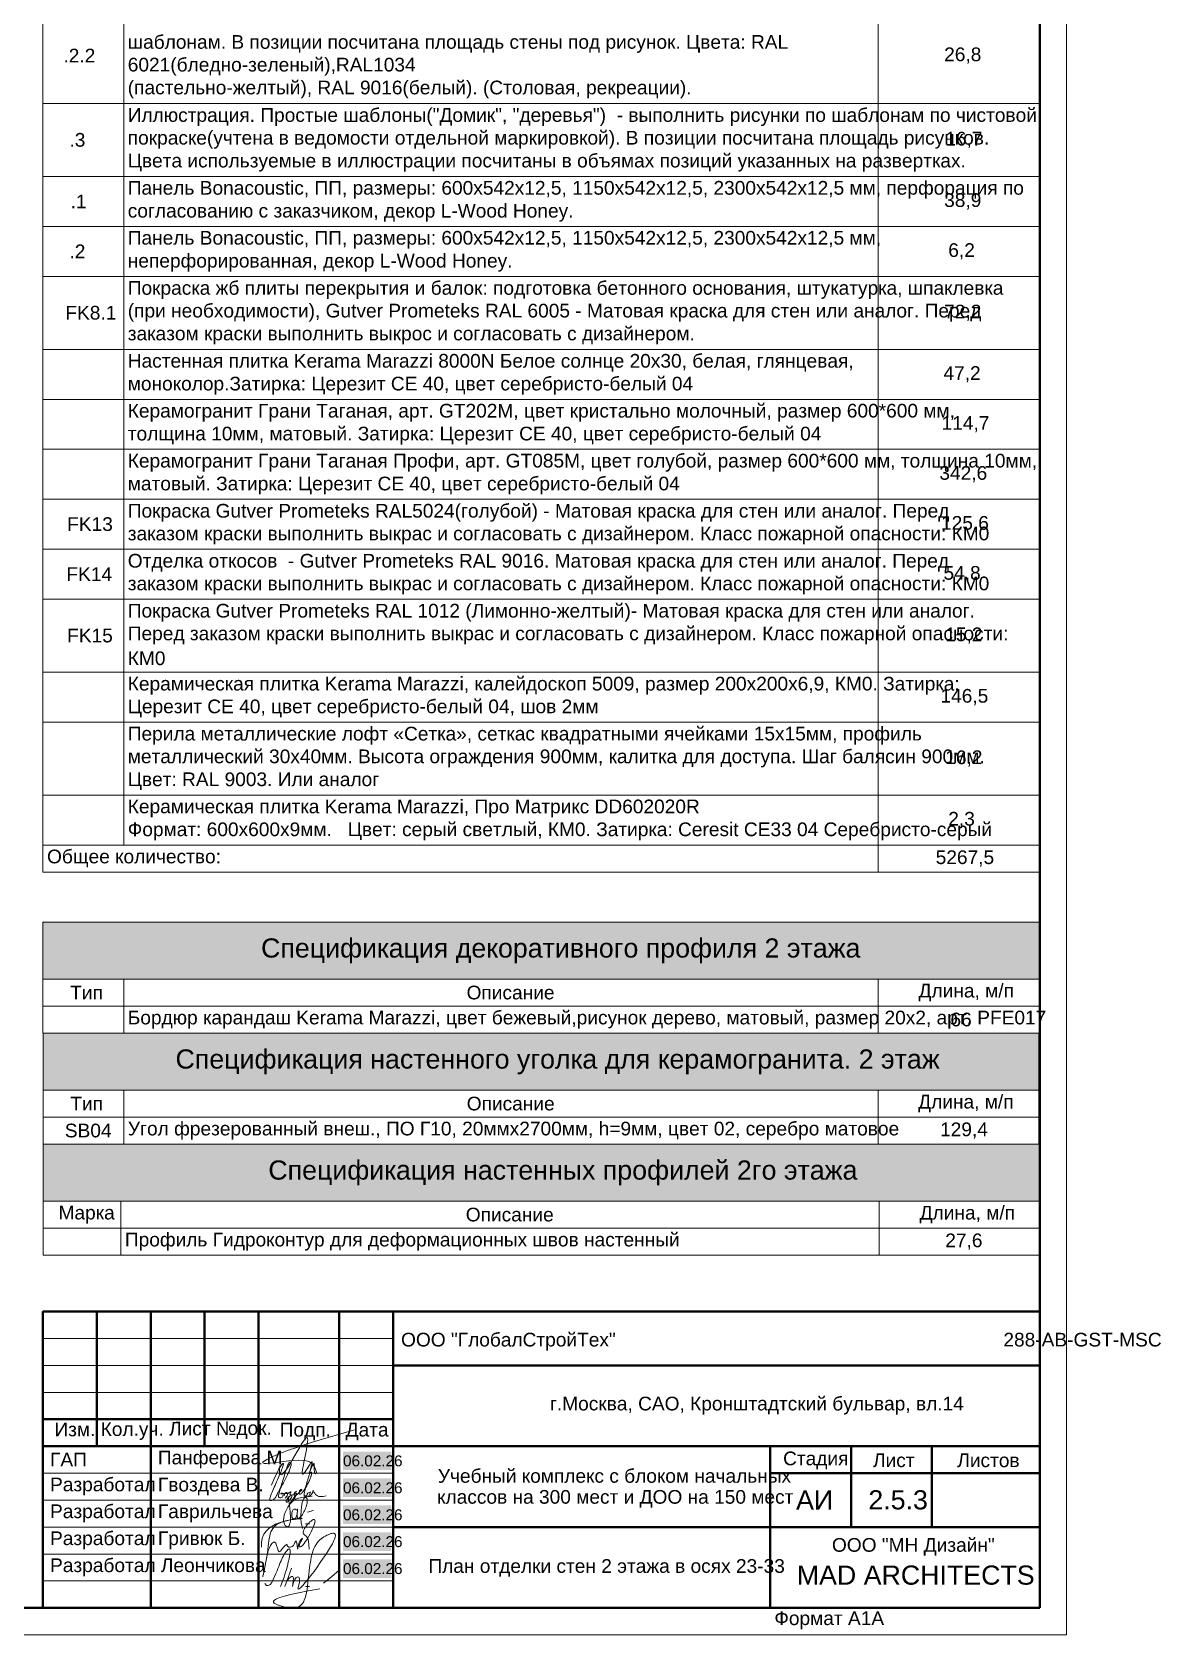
# Model space of a CAD drawing. Header units: millimetres. Extents: x -3817 to 677485, y -22715 to 103890.
# Drawn here: x 19191 to 20016, y -19807 to -18636 of the extents above; entities that cross this region are included whole.
import ezdxf

# ---------------------------------------------------------------- set-up
doc = ezdxf.new("R2010")
doc.units = ezdxf.units.MM
doc.layers.add('PDF _Геометрия', color=7, linetype='Continuous', true_color=0x1d1d1d)
doc.layers.add('PDF _Сплошная заливка', color=7, linetype='Continuous', true_color=0xffffff)
doc.layers.add('PDF _Текст', color=7, linetype='Continuous')
doc.styles.add('PDF Arial-BoldMT', font='arial.ttf')
doc.styles.add('PDF GOST-Common', font='arial.ttf')

msp = doc.modelspace()

# ---------------------------------------------------------------- linework, layer by layer
at = {"layer": 'PDF _Геометрия', "color": 7, "lineweight": 9}
for points in [[(19947.1, -17468.5), (16636.2, -17468.5), (16636.2, -19807), (19947.1, -19807)], [(19199.1, -19249.8), (19199.1, -19230), (19258.2, -19230), (19809.4, -19230), (19927.5, -19230), (19927.5, -19249.8), (19809.4, -19249.8), (19258.2, -19249.8)], [(19199.1, -19367.4), (19199.1, -19347.7), (19258.2, -19347.7), (19809.4, -19347.7), (19927.5, -19347.7), (19927.5, -19367.4), (19809.4, -19367.4), (19258.2, -19367.4)], [(19199.2, -19448.5), (19199.2, -19428.8), (19258.3, -19428.8), (19809.4, -19428.8), (19926.8, -19428.8), (19926.8, -19448.5), (19809.4, -19448.5), (19258.3, -19448.5)], [(19199.2, -19529.7), (19199.2, -19509.9), (19256, -19509.9), (19810.2, -19509.9), (19928.2, -19509.9), (19928.2, -19529.7), (19810.2, -19529.7), (19256, -19529.7)], [(19277.9, -19669.2), (19415.7, -19669.2), (19415.7, -19688.9), (19277.9, -19688.9)], [(19277.9, -19767.6), (19415.7, -19767.6), (19415.7, -19787.3), (19277.9, -19787.3)]]:
    msp.add_lwpolyline(points, close=True, dxfattribs=at)
at = {"layer": 'PDF _Геометрия', "color": 7, "lineweight": 40}
msp.add_lwpolyline([(19927.5, -19787.3), (19927.5, -17488.2), (16715, -17488.2), (16715, -19787.3)], close=True, dxfattribs=at)
at = {"layer": 'PDF _Геометрия', "color": 7, "lineweight": 9}
for points in [[(19258.2, -18239.4), (19258.2, -18259.1), (19258.2, -18295.6), (19258.2, -18332.1), (19258.2, -18385.4), (19258.2, -18438.7), (19258.2, -18492), (19258.2, -18528.5), (19258.2, -18548.2), (19258.2, -18618.3), (19258.2, -18688.3), (19258.2, -18741.6), (19258.2, -18778.1), (19258.2, -18814.6), (19258.2, -18867.9), (19258.2, -18904.4), (19258.2, -18940.9), (19258.2, -18977.4), (19258.2, -19013.9), (19258.2, -19050.4), (19258.2, -19103.7), (19258.2, -19140.2), (19258.2, -19193.5), (19258.2, -19230)], [(19927.5, -18688.3), (19927.5, -18618.3), (19809.4, -18618.3), (19258.2, -18618.3), (19199.1, -18618.3), (19199.1, -18688.3)], [(19809.4, -18618.3), (19809.4, -18688.3), (19809.4, -18741.6), (19809.4, -18778.1), (19809.4, -18814.6), (19809.4, -18867.9), (19809.4, -18904.4), (19809.4, -18940.9), (19809.4, -18977.4), (19809.4, -19013.9), (19809.4, -19050.4), (19809.4, -19103.7), (19809.4, -19140.2), (19809.4, -19193.5), (19809.4, -19230), (19809.4, -19249.8)], [(19927.5, -18741.6), (19927.5, -18688.3), (19809.4, -18688.3), (19258.2, -18688.3), (19199.1, -18688.3), (19199.1, -18741.6)], [(19927.5, -18778.1), (19927.5, -18741.6), (19809.4, -18741.6), (19258.2, -18741.6), (19199.1, -18741.6), (19199.1, -18778.1)], [(19927.5, -18814.6), (19927.5, -18778.1), (19809.4, -18778.1), (19258.2, -18778.1), (19199.1, -18778.1), (19199.1, -18814.6)], [(19927.5, -18867.9), (19927.5, -18814.6), (19809.4, -18814.6), (19258.2, -18814.6), (19199.1, -18814.6), (19199.1, -18867.9)], [(19927.5, -18904.4), (19927.5, -18867.9), (19809.4, -18867.9), (19258.2, -18867.9), (19199.1, -18867.9), (19199.1, -18904.4)], [(19927.5, -18940.9), (19927.5, -18904.4), (19809.4, -18904.4), (19258.2, -18904.4), (19199.1, -18904.4), (19199.1, -18940.9)], [(19927.5, -18977.4), (19927.5, -18940.9), (19809.4, -18940.9), (19258.2, -18940.9), (19199.1, -18940.9), (19199.1, -18977.4)], [(19927.5, -19013.9), (19927.5, -18977.4), (19809.4, -18977.4), (19258.2, -18977.4), (19199.1, -18977.4), (19199.1, -19013.9)], [(19927.5, -19050.4), (19927.5, -19013.9), (19809.4, -19013.9), (19258.2, -19013.9), (19199.1, -19013.9), (19199.1, -19050.4)], [(19927.5, -19103.7), (19927.5, -19050.4), (19809.4, -19050.4), (19258.2, -19050.4), (19199.1, -19050.4), (19199.1, -19103.7)], [(19927.5, -19140.2), (19927.5, -19103.7), (19809.4, -19103.7), (19258.2, -19103.7), (19199.1, -19103.7), (19199.1, -19140.2)], [(19927.5, -19193.5), (19927.5, -19140.2), (19809.4, -19140.2), (19258.2, -19140.2), (19199.1, -19140.2), (19199.1, -19193.5)], [(19927.5, -19230), (19927.5, -19193.5), (19809.4, -19193.5), (19258.2, -19193.5), (19199.1, -19193.5), (19199.1, -19230)], [(19199.1, -19327.9), (19199.1, -19286.3), (19927.5, -19286.3), (19927.5, -19327.9), (19927.5, -19347.7)], [(19927.5, -19327.9), (19199.1, -19327.9), (19199.1, -19347.7)], [(19258.2, -19327.9), (19258.2, -19347.7), (19258.2, -19367.4)], [(19809.4, -19327.9), (19809.4, -19347.7), (19809.4, -19367.4)], [(19199.2, -19409.1), (19199.2, -19367.4), (19926.8, -19367.4), (19926.8, -19409.1), (19926.8, -19428.8)], [(19926.8, -19409.1), (19199.2, -19409.1), (19199.2, -19428.8)], [(19258.3, -19409.1), (19258.3, -19428.8), (19258.3, -19448.5)], [(19809.4, -19409.1), (19809.4, -19428.8), (19809.4, -19448.5)], [(19928.2, -19490.2), (19928.2, -19448.5), (19199.2, -19448.5), (19199.2, -19490.2)], [(19199.2, -19509.9), (19199.2, -19490.2), (19928.2, -19490.2), (19928.2, -19509.9)], [(19256, -19490.2), (19256, -19509.9), (19256, -19529.7)], [(19810.2, -19490.2), (19810.2, -19509.9), (19810.2, -19529.7)], [(19455, -19590.5), (19199.1, -19590.5)], [(19455, -19610.2), (19199.1, -19610.2)], [(19455, -19629.9), (19199.1, -19629.9)], [(19372.2, -19683.3), (19371.9, -19686.6), (19372, -19688.7), (19372.5, -19689.8), (19373.2, -19690), (19374.2, -19689.5), (19375.4, -19688.2), (19376.8, -19686.4), (19378.3, -19684.2), (19379.9, -19681.6), (19381.6, -19678.8), (19383.3, -19676), (19384.9, -19673.1), (19386.5, -19670.4), (19387.9, -19667.9), (19389.2, -19665.8), (19390.4, -19664.2), (19391.2, -19663.2), (19391.9, -19662.8), (19392.3, -19662.9), (19392.5, -19663.5), (19392.6, -19664.6), (19392.5, -19666), (19392.3, -19667.7), (19392, -19669.6), (19391.6, -19671.8), (19391.2, -19674), (19390.7, -19676.3), (19390.2, -19678.6), (19389.8, -19680.8), (19389.4, -19682.9), (19389, -19684.9), (19388.8, -19686.5), (19388.6, -19687.9), (19388.6, -19688.9), (19388.8, -19689.5), (19389.1, -19689.6), (19389.5, -19689.3), (19390.1, -19688.7), (19390.8, -19687.8), (19391.5, -19686.7), (19392.2, -19685.6), (19393, -19684.4), (19393.7, -19683.3), (19394.4, -19682.2), (19394.9, -19681.4), (19395.4, -19680.8), (19395.7, -19680.5), (19395.9, -19680.7), (19395.8, -19681.3), (19395.6, -19682.4), (19395.2, -19683.8), (19394.8, -19685.3), (19394.3, -19686.8), (19393.9, -19688), (19393.7, -19688.9), (19393.6, -19689.3), (19393.8, -19688.9), (19394.2, -19687.7), (19394.9, -19686), (19395.7, -19684.1), (19396.4, -19682.6), (19397, -19681.7), (19397.4, -19682.1), (19397.4, -19683.7), (19397.4, -19686.1), (19397.5, -19688.2), (19398, -19689.3), (19398.7, -19689.2), (19398.9, -19688.2), (19398.5, -19686.9), (19398.1, -19685.5), (19397.5, -19684.1), (19396.6, -19682.8), (19395.4, -19681.6), (19393.8, -19680.6), (19391.8, -19679.9), (19389.1, -19679.5), (19386, -19679.4), (19382.5, -19679.5), (19378.8, -19679.8), (19375, -19680.2), (19371.4, -19680.7), (19368, -19681.2), (19365, -19681.5), (19362.5, -19681.7), (19360.8, -19681.7), (19359.9, -19681.4), (19359.9, -19680.9), (19360.8, -19680), (19362.7, -19678.9), (19365.4, -19677.5), (19368.9, -19675.9), (19373.4, -19674.1), (19378.6, -19672.1), (19384.7, -19670), (19391.5, -19667.7), (19399.2, -19665.2), (19407.6, -19662.7), (19416.8, -19660), (19426.7, -19657.3)], [(19356.6, -19669.2), (19356.6, -19688.9)], [(19366.1, -19697.5), (19368.4, -19692.3), (19370.2, -19688.5), (19371.6, -19685.7), (19372.7, -19683.9), (19373.4, -19682.8), (19373.9, -19682.2), (19374.2, -19681.9), (19374.5, -19681.8), (19374.7, -19681.8), (19374.8, -19681.9), (19374.8, -19682.2), (19374.7, -19682.6), (19374.6, -19683.1), (19374.4, -19683.7), (19374.2, -19684.5), (19373.9, -19685.4), (19373.5, -19686.4), (19373.1, -19687.5), (19372.6, -19688.7), (19372.1, -19689.9), (19371.6, -19691.2), (19371.1, -19692.5), (19370.5, -19693.8), (19369.9, -19695.2), (19369.3, -19696.5), (19368.7, -19697.8), (19368.1, -19699.1), (19367.6, -19700.4), (19367.1, -19701.6), (19366.6, -19702.7), (19366.1, -19703.8), (19365.7, -19704.8), (19365.4, -19705.7), (19365.1, -19706.5), (19365, -19707.3), (19364.9, -19707.8), (19364.9, -19708.3), (19365.1, -19708.6), (19365.3, -19708.8), (19365.6, -19708.9), (19366, -19708.9), (19366.4, -19708.8), (19366.9, -19708.6), (19367.3, -19708.3), (19367.7, -19708), (19368.1, -19707.7), (19368.5, -19707.3), (19368.9, -19706.8), (19369.2, -19706.4), (19369.5, -19705.8), (19369.9, -19705.2), (19370.3, -19704.5), (19370.6, -19703.8), (19371.1, -19702.9), (19371.6, -19702), (19372.1, -19700.9), (19372.7, -19699.8), (19373.4, -19698.5), (19374.1, -19697.2), (19374.9, -19695.8), (19375.6, -19694.4), (19376.4, -19692.9), (19377.1, -19691.5), (19377.8, -19690.1), (19378.4, -19688.8), (19379, -19687.5), (19379.4, -19686.4), (19379.8, -19685.3), (19380.1, -19684.4), (19380.2, -19683.6), (19380.4, -19682.9), (19380.4, -19682.2), (19380.4, -19681.7), (19380.3, -19681.3), (19380.1, -19681), (19380, -19680.8), (19379.7, -19680.7), (19379.5, -19680.8), (19379.2, -19681), (19378.9, -19681.3), (19378.5, -19681.9), (19378.1, -19682.8), (19377.6, -19684), (19377, -19685.8), (19376.2, -19688.2), (19375.3, -19691.2), (19374.1, -19695), (19372.8, -19699.6), (19371.2, -19705.3), (19371.3, -19706.1), (19371.7, -19706.7), (19372.3, -19706.9), (19372.9, -19706.9), (19373.6, -19706.7), (19374.1, -19706.3), (19374.4, -19705.8), (19374.5, -19705.2), (19374.6, -19704.6), (19374.5, -19704.1), (19374.2, -19703.7), (19373.9, -19703.5), (19373.6, -19703.4), (19373.3, -19703.5), (19373.1, -19703.6), (19373, -19703.7), (19373, -19703.9), (19373.1, -19704), (19373.6, -19704), (19374.4, -19703.8), (19375.2, -19703.8), (19375.7, -19704.2), (19375.3, -19705.3)], [(19455, -19688.9), (19199.1, -19688.9)], [(19384.5, -19702.1), (19383.1, -19703), (19382.7, -19703.6), (19382.8, -19703.9), (19383, -19704.1), (19383.3, -19704.1), (19383.6, -19704), (19383.8, -19703.8), (19384, -19703.6), (19384.2, -19703.5), (19384.3, -19703.4), (19384.4, -19703.4), (19384.4, -19703.5), (19384.3, -19703.7), (19384.2, -19704), (19384.1, -19704.5), (19383.9, -19705.1), (19383.6, -19705.7), (19383.4, -19706.3), (19383.1, -19707), (19382.8, -19707.6), (19382.4, -19708.2), (19382.1, -19708.7), (19381.8, -19709.2), (19381.5, -19709.6), (19381.2, -19709.9), (19380.9, -19710.1), (19380.7, -19710.3), (19380.5, -19710.5), (19380.3, -19710.5), (19380.2, -19710.5), (19380.1, -19710.5), (19380.1, -19710.3), (19380.2, -19710.1), (19380.3, -19709.9), (19380.5, -19709.6), (19380.7, -19709.2), (19380.9, -19708.8), (19381.2, -19708.4), (19381.5, -19708), (19381.9, -19707.5), (19382.3, -19707), (19382.7, -19706.5), (19383.2, -19706), (19383.6, -19705.5), (19384.1, -19705), (19384.6, -19704.6), (19385.1, -19704.1), (19385.6, -19703.6), (19386, -19703.2), (19386.5, -19702.8), (19386.9, -19702.4), (19387.3, -19702.1), (19387.7, -19701.8), (19388, -19701.5), (19388.2, -19701.3), (19388.4, -19701.1), (19388.4, -19701), (19388.4, -19700.8), (19388.3, -19700.8), (19388.1, -19700.7), (19387.9, -19700.7), (19387.6, -19700.8), (19387.3, -19701), (19387.1, -19701.2), (19386.9, -19701.5), (19386.7, -19701.8), (19386.6, -19702.2), (19386.5, -19702.6), (19386.4, -19703), (19386.4, -19703.3), (19386.4, -19703.6), (19386.4, -19703.8), (19386.5, -19704), (19386.6, -19704.1), (19386.8, -19704.2), (19386.9, -19704.2), (19387.1, -19704.2), (19387.4, -19704.1), (19387.7, -19703.9), (19387.9, -19703.7), (19388.3, -19703.4), (19388.6, -19703), (19389, -19702.5), (19389.4, -19702), (19389.8, -19701.5), (19390.2, -19700.8), (19390.6, -19700.2), (19391.1, -19699.5), (19391.5, -19698.7), (19391.9, -19698), (19392.3, -19697.2), (19392.7, -19696.4), (19393.1, -19695.7), (19393.5, -19694.9), (19393.8, -19694.2), (19394.1, -19693.5), (19394.4, -19692.8), (19394.7, -19692.2), (19394.9, -19691.7), (19395, -19691.1), (19395.2, -19690.7), (19395.3, -19690.2), (19395.3, -19689.8), (19395.4, -19689.5), (19395.4, -19689.2), (19395.4, -19688.9), (19395.4, -19688.6), (19395.4, -19688.4), (19395.3, -19688.3), (19395.2, -19688.2), (19395.2, -19688.1), (19395.1, -19688), (19395, -19688), (19394.9, -19688.1), (19394.8, -19688.2), (19394.6, -19688.3), (19394.5, -19688.6), (19394.3, -19688.9), (19394.1, -19689.3), (19393.9, -19689.7), (19393.7, -19690.3), (19393.4, -19691), (19393.2, -19691.7), (19392.9, -19692.6), (19392.6, -19693.6), (19392.2, -19694.7), (19391.9, -19695.9), (19391.6, -19697.1), (19391.2, -19698.3), (19390.9, -19699.5), (19390.7, -19700.7), (19390.4, -19701.8), (19390.2, -19702.8), (19390, -19703.8), (19389.9, -19704.6), (19389.9, -19705.3)], [(19378.2, -19705.9), (19379.2, -19712.2), (19379.8, -19717.2), (19380, -19721.1), (19379.9, -19723.9), (19379.6, -19725.9), (19379, -19727.2), (19378.4, -19727.8), (19377.6, -19728), (19376.9, -19727.6), (19376.2, -19727), (19375.7, -19726), (19375.2, -19724.7), (19375, -19723.2), (19375.1, -19721.5), (19375.4, -19719.6), (19376.1, -19717.6), (19377, -19715.6), (19378.1, -19713.7), (19379.4, -19711.8), (19380.8, -19710.2), (19382.3, -19708.9), (19383.9, -19707.9), (19385.9, -19707.1), (19388.4, -19706.5), (19391.7, -19706), (19395.9, -19705.6)], [(19376.2, -19707.2), (19377.6, -19705.4), (19377.9, -19704.2), (19377.6, -19703.4), (19377, -19703), (19376.5, -19702.9), (19376.2, -19703.1), (19376.1, -19703.4), (19376.3, -19703.6), (19376.8, -19703.8), (19377.5, -19703.8), (19378.2, -19703.6), (19378.9, -19703.2), (19379.5, -19702.7), (19380, -19702.5), (19380.2, -19702.6), (19380.2, -19702.9), (19380.1, -19703.3), (19379.8, -19703.7), (19379.6, -19704.1), (19379.7, -19704.3), (19380.1, -19704.4), (19380.5, -19704.6), (19380.9, -19704.8), (19381.1, -19705.1), (19381.1, -19705.5), (19380.9, -19706.1), (19380.7, -19706.7), (19380.3, -19707.3), (19379.8, -19707.9), (19379.2, -19708.6), (19378.7, -19709.1), (19378.2, -19709.6), (19377.7, -19709.9), (19377.3, -19710.1), (19377, -19710.1), (19376.8, -19709.9), (19376.8, -19709.6), (19376.9, -19709.2), (19377.1, -19708.6), (19377.5, -19707.9), (19378.1, -19707.1), (19378.9, -19706.3), (19379.8, -19705.5), (19380.7, -19704.9), (19381.8, -19704.6), (19382.8, -19704.6), (19383.7, -19705.3)], [(19391.9, -19705.3), (19390.9, -19705.3), (19389.9, -19705.3), (19390.7, -19705.6), (19391.5, -19705.3), (19392.2, -19704.7), (19392.5, -19704.1), (19392.5, -19703.8), (19392.3, -19703.6), (19392.1, -19703.5), (19392, -19703.5), (19392.2, -19703.5), (19392.6, -19703.5), (19393.2, -19703.3), (19393.8, -19703), (19394.3, -19702.7), (19394.6, -19702.8), (19394.3, -19703.5), (19393.4, -19705.3)], [(19392.8, -19706), (19393.8, -19706), (19395, -19704.9), (19396.1, -19703.2), (19396.5, -19701.2), (19396.5, -19702.2), (19396.8, -19702.6), (19397.2, -19702.7), (19397.4, -19702.9), (19397.6, -19703.2), (19397.7, -19703.5), (19398, -19704), (19398.4, -19704.5), (19399, -19705), (19399.8, -19705.5), (19400.8, -19705.9), (19402.2, -19706), (19403.9, -19705.9), (19406.1, -19705.5)], [(19455, -19708.6), (19199.1, -19708.6)], [(19384.6, -19715.9), (19383.4, -19715.2), (19382.5, -19715.2), (19382, -19715.4), (19381.7, -19715.8), (19381.4, -19716.3), (19381.3, -19717), (19381.1, -19717.8), (19381.1, -19718.6), (19381, -19719.5), (19381, -19720.3), (19381.1, -19721), (19381.4, -19721.6), (19381.7, -19722), (19382.1, -19722.2), (19382.6, -19722.2), (19383.1, -19722.1), (19383.5, -19721.9), (19383.9, -19721.5), (19384.2, -19720.9), (19384.5, -19720.1), (19384.8, -19719.2), (19384.9, -19718.1), (19385.1, -19717.1), (19385.2, -19716.2), (19385.2, -19715.5), (19385.2, -19715.1), (19385.2, -19714.9), (19385.2, -19714.9), (19385.2, -19715.1), (19385.2, -19715.6), (19385.1, -19716.5), (19385, -19717.6), (19385, -19718.7), (19385, -19719.7), (19385, -19720.6), (19385.1, -19721.3), (19385.2, -19721.7), (19385.4, -19721.9), (19385.6, -19722), (19385.9, -19721.9), (19386.2, -19721.7), (19386.5, -19721.5), (19386.9, -19721.2), (19387.3, -19720.8), (19387.8, -19720.3), (19388.3, -19719.7), (19388.8, -19719), (19389.3, -19718.1), (19389.7, -19717.2), (19390.2, -19716.3), (19390.7, -19715.3), (19391.1, -19714.3), (19391.4, -19713.4), (19391.7, -19712.4), (19391.9, -19711.5), (19392.1, -19710.7), (19392.2, -19709.9), (19392.2, -19709.2), (19392.2, -19708.6), (19392.2, -19708.1), (19392.1, -19707.6), (19392, -19707.3), (19391.9, -19707), (19391.7, -19706.8), (19391.5, -19706.6), (19391.2, -19706.6), (19390.9, -19706.6), (19390.6, -19706.6), (19390.3, -19706.8), (19390, -19707.1), (19389.8, -19707.4), (19389.5, -19707.9), (19389.3, -19708.4), (19389, -19709), (19388.8, -19709.7), (19388.6, -19710.5), (19388.4, -19711.3), (19388.3, -19712.3), (19388.1, -19713.2), (19388, -19714.3), (19387.9, -19715.4), (19387.8, -19716.5), (19387.7, -19717.6), (19387.6, -19718.8), (19387.6, -19719.9), (19387.6, -19720.9), (19387.6, -19722), (19387.6, -19722.9), (19387.7, -19723.8), (19387.8, -19724.6), (19387.9, -19725.3), (19388.1, -19726), (19388.2, -19726.7), (19388.4, -19727.3), (19388.5, -19727.9), (19388.7, -19728.6), (19388.9, -19729.2)], [(19392.4, -19717.4), (19395.2, -19716.6), (19396.8, -19715.8)], [(19455, -19728.3), (19199.1, -19728.3)], [(19358.8, -19743), (19358.8, -19739.4), (19359.4, -19736.3), (19360.5, -19733.5), (19362.2, -19731.2), (19364.2, -19729.2), (19366.6, -19727.5), (19369.1, -19726.1), (19371.8, -19725), (19374.6, -19724.1), (19377.3, -19723.5), (19379.9, -19723), (19382.3, -19722.6), (19384.4, -19722.4), (19386.2, -19722.2), (19387.5, -19722.1), (19388.3, -19722), (19388.6, -19722), (19388.4, -19722), (19387.9, -19722), (19387, -19722.1), (19385.8, -19722.2), (19384.3, -19722.3), (19382.7, -19722.6), (19380.9, -19722.8), (19379.1, -19723.2), (19377.2, -19723.6), (19375.3, -19724.1), (19373.5, -19724.7), (19371.9, -19725.4), (19370.3, -19726.2), (19369, -19727.1), (19368, -19728.1), (19367.1, -19729.2), (19366.3, -19730.4), (19365.7, -19731.8), (19365.2, -19733.2), (19364.9, -19734.8), (19364.5, -19736.5), (19364.2, -19738.3), (19364, -19740.3), (19363.7, -19742.5), (19363.4, -19744.7), (19363.1, -19747.1), (19362.7, -19749.7), (19362.2, -19752.3), (19361.8, -19754.8), (19361.3, -19757.2), (19360.9, -19759.5), (19360.5, -19761.4), (19360.1, -19763), (19359.9, -19764.1), (19359.8, -19764.6), (19359.8, -19764.5), (19359.9, -19763.9), (19360.2, -19762.7), (19360.5, -19761.2), (19360.8, -19759.4), (19361.3, -19757.4), (19361.7, -19755.3), (19362.1, -19753.3), (19362.4, -19751.4), (19362.7, -19749.6), (19363.1, -19748), (19363.5, -19746.4), (19364, -19744.9), (19364.7, -19743.3), (19365.5, -19741.7), (19366.5, -19740.3), (19367.5, -19739.3), (19368.4, -19739.2), (19369.2, -19740), (19369.9, -19741.7), (19370.5, -19743.7), (19371.1, -19745.4), (19371.8, -19746.3), (19372.7, -19745.8), (19373.8, -19744.3), (19375.4, -19742.3), (19377.4, -19740.7), (19377.9, -19742.1), (19378.9, -19742.8), (19380.1, -19742.9), (19381.2, -19742.5), (19382.1, -19741.7), (19382.8, -19740.6), (19383.3, -19739.6), (19383.7, -19738.8), (19384, -19738.3), (19384.2, -19738.5), (19384.4, -19739.1), (19384.6, -19740.2), (19384.8, -19741.4), (19384.9, -19742.5), (19385.1, -19743.5), (19385.2, -19744), (19385.3, -19744), (19385.4, -19743.4), (19385.5, -19742.6), (19385.8, -19741.5), (19386.1, -19740.3), (19386.6, -19739.1), (19387.1, -19738.1), (19387.7, -19737.2), (19388.2, -19736.7), (19388.6, -19736.4), (19388.7, -19736.6), (19388.4, -19737.2), (19388, -19738.1), (19387.4, -19739.2), (19386.9, -19740.2), (19386.5, -19741.1), (19386.4, -19741.8), (19386.4, -19742.3), (19386.5, -19742.6), (19386.8, -19742.7), (19387.3, -19742.6), (19387.8, -19742.3), (19388.5, -19741.8), (19389.2, -19741.1), (19390, -19740.2), (19390.8, -19739), (19391.7, -19737.7), (19392.6, -19736.3), (19393.5, -19734.8), (19394.3, -19733.2), (19395.2, -19731.6), (19395.9, -19730), (19396.6, -19728.5), (19397.1, -19727.1), (19397.5, -19725.8), (19397.8, -19724.7), (19398, -19723.8), (19397.9, -19723.1), (19397.6, -19722.8), (19397.2, -19722.7), (19396.6, -19722.8), (19395.9, -19723.2), (19395.1, -19723.8), (19394.2, -19724.5), (19393.4, -19725.3), (19392.5, -19726.2), (19391.7, -19727.2), (19390.9, -19728.2), (19390.2, -19729.2), (19389.7, -19730.2), (19389.4, -19731.1), (19389.2, -19731.9), (19389.3, -19732.6), (19389.6, -19733.1), (19390.1, -19733.6), (19390.6, -19734.1), (19391.2, -19734.6), (19391.7, -19735.1), (19392.3, -19735.8), (19392.7, -19736.5), (19393, -19737.4), (19393.2, -19738.8), (19393.4, -19740.9), (19393.6, -19744.3)], [(19391.1, -19725.9), (19392.4, -19725.9), (19393.8, -19725.9)], [(19377.5, -19767.2), (19379.4, -19765.3), (19380.8, -19764.3), (19381.7, -19764.4), (19382.1, -19765.6), (19382, -19768), (19381.4, -19771.7), (19382.1, -19768.8), (19383.1, -19766.5), (19384.2, -19765.1), (19385.3, -19764.5), (19386.2, -19764.9), (19386.6, -19766.1), (19386.6, -19768.4), (19385.8, -19771.7), (19385.5, -19773.1), (19385.7, -19773.6), (19386.4, -19773.4), (19387.5, -19772.4), (19389, -19770.9), (19390.8, -19768.8), (19392.8, -19766.4), (19394.9, -19763.6), (19397.2, -19760.6), (19399.5, -19757.4), (19401.8, -19754.2), (19404, -19751), (19406, -19748), (19407.8, -19745.2), (19409.3, -19742.6), (19410.6, -19740.5), (19411.5, -19738.6), (19412.2, -19737), (19412.6, -19735.7), (19412.8, -19734.7), (19412.8, -19733.9), (19412.6, -19733.3), (19412.2, -19732.9), (19411.7, -19732.7), (19411, -19732.7), (19410.3, -19732.8), (19409.4, -19733), (19408.5, -19733.3), (19407.5, -19733.8), (19406.5, -19734.2), (19405.5, -19734.8), (19404.5, -19735.4), (19403.5, -19736), (19402.5, -19736.8), (19401.5, -19737.6), (19400.5, -19738.6), (19399.6, -19739.7), (19398.7, -19740.9), (19397.9, -19742.3), (19397.1, -19743.9), (19396.4, -19745.7), (19395.8, -19747.7), (19395.2, -19749.9), (19394.8, -19752.3), (19394.3, -19754.9), (19394, -19757.5), (19393.6, -19760.3), (19393.3, -19763.1), (19393, -19765.9), (19392.7, -19768.6), (19392.4, -19771.3), (19392.1, -19773.8), (19391.7, -19776.1), (19391.2, -19778.2), (19390.7, -19780), (19390.1, -19781.6), (19389.5, -19783), (19388.7, -19784.1), (19387.9, -19785.1), (19387, -19785.8), (19385.9, -19786.4), (19384.8, -19786.8), (19383.5, -19787), (19382.2, -19787.1), (19380.7, -19787.1), (19379, -19787), (19377.3, -19786.7), (19375.5, -19786.4), (19373.6, -19786), (19371.9, -19785.5), (19370.4, -19784.9), (19369.1, -19784.3), (19368.2, -19783.7), (19367.7, -19783), (19367.7, -19782.3), (19368.4, -19781.5), (19369.9, -19780.6), (19372.2, -19779.7), (19375.6, -19778.6), (19380.1, -19777.5), (19385.9, -19776.2), (19393, -19774.8), (19401.5, -19773.3)], [(19455, -19748), (19199.1, -19748)], [(19361.3, -19769.5), (19362.6, -19770.9), (19363.8, -19771), (19365.1, -19770.2), (19366.3, -19768.6), (19367.4, -19766.6), (19368.4, -19764.3), (19369.4, -19762.2), (19370.2, -19760.2), (19370.8, -19758.5), (19371.5, -19756.9), (19372, -19755.5), (19372.5, -19754.1), (19373.1, -19752.9), (19373.6, -19751.7), (19374.1, -19750.5), (19374.8, -19749.3), (19375.4, -19748.2), (19376.1, -19747.1), (19376.8, -19746.1), (19377.5, -19745.3), (19378.1, -19744.7), (19378.7, -19744.3), (19379.1, -19744.2), (19379.5, -19744.4), (19379.7, -19745), (19379.8, -19746), (19379.7, -19747.4), (19379.4, -19749.3), (19379, -19751.4), (19378.4, -19753.9), (19377.8, -19756.5), (19377, -19759.2), (19376.2, -19762), (19375.3, -19764.7), (19374.4, -19767.3), (19373.5, -19769.6), (19372.6, -19771.7)], [(19380.8, -19758.2), (19378.3, -19765), (19375.8, -19771.7)], [(19404.1, -19769.3), (19409.9, -19764.5), (19415.7, -19759.6)], [(19455, -19767.6), (19199.1, -19767.6)], [(19356.6, -19767.6), (19356.6, -19787.3)], [(19391.1, -19771.7), (19392.4, -19771.7), (19393.8, -19771.7)]]:
    msp.add_lwpolyline(points, dxfattribs=at)
at = {"layer": 'PDF _Геометрия', "color": 7, "lineweight": 40}
for points in [[(19927.5, -19570.8), (19199.1, -19570.8), (19199.1, -19787.3)], [(19238.5, -19570.8), (19238.5, -19669.2)], [(19277.9, -19570.8), (19277.9, -19787.3)], [(19317.2, -19570.8), (19317.2, -19669.2)], [(19356.6, -19570.8), (19356.6, -19787.3)], [(19415.7, -19570.8), (19415.7, -19787.3)], [(19455, -19570.8), (19455, -19787.3)], [(19927.5, -19610.2), (19455, -19610.2)], [(19455, -19649.5), (19199.1, -19649.5)], [(19927.5, -19669.2), (19199.1, -19669.2)], [(19730.6, -19669.2), (19730.6, -19787.3)], [(19789.7, -19669.2), (19789.7, -19728.3)], [(19848.7, -19669.2), (19848.7, -19728.3)], [(19927.5, -19688.9), (19730.6, -19688.9)], [(19927.5, -19728.3), (19455, -19728.3)]]:
    msp.add_lwpolyline(points, dxfattribs=at)
at = {"layer": 'PDF _Сплошная заливка', "color": 7, "lineweight": 9, "true_color": 0xf0f0f0, "transparency": 33554559}
msp.add_solid([(19199.1, -19286.3), (19927.5, -19286.3), (19199.1, -19327.9), (19927.5, -19327.9)], dxfattribs=at)
at = {"layer": 'PDF _Сплошная заливка', "color": 7, "lineweight": 9, "true_color": 0xf3f3f3, "transparency": 33554559}
for points in [[(19199.2, -19367.4), (19926.8, -19367.4), (19199.2, -19409.1), (19926.8, -19409.1)], [(19199.2, -19448.5), (19928.2, -19448.5), (19199.2, -19490.2), (19928.2, -19490.2)]]:
    msp.add_solid(points, dxfattribs=at)
at = {"layer": 'PDF _Сплошная заливка', "lineweight": 9, "transparency": 33554559}
for points in [[(19418.4, -19673.1), (19453.6, -19673.1), (19418.4, -19686.6), (19453.6, -19686.6)], [(19418.4, -19692.7), (19453.6, -19692.7), (19418.4, -19706.3), (19453.6, -19706.3)], [(19418.4, -19712.4), (19453.6, -19712.4), (19418.4, -19726), (19453.6, -19726)], [(19418.4, -19732.1), (19453.6, -19732.1), (19418.4, -19745.7), (19453.6, -19745.7)], [(19418.4, -19751.8), (19453.6, -19751.8), (19418.4, -19765.3), (19453.6, -19765.3)]]:
    msp.add_solid(points, dxfattribs=at)

# ---------------------------------------------------------------- texts
at = {"layer": 'PDF _Текст', "attachment_point": 4}
for s, insert, char_height, style in [('шаблонам. В позиции посчитана площадь стены под рисунок. Цвета: RAL', (19261.1, -18644.8), 10, 'PDF GOST-Common'), (' .2.2', (19210.2, -18653.3), 10, 'PDF GOST-Common'), ('26,8', (19857.7, -18653.3), 10, 'PDF GOST-Common'), ('6021(бледно-зеленый),RAL1034', (19261.1, -18661.4), 10, 'PDF GOST-Common'), ('(пастельно-желтый), RAL 9016(белый). (Столовая, рекреации).', (19261.1, -18678.1), 10, 'PDF GOST-Common'), ('Иллюстрация. Простые шаблоны("Домик", "деревья")  - выполнить рисунки по шаблонам по чистовой', (19261.1, -18698.2), 10, 'PDF GOST-Common'), (' .3', (19214.6, -18714.9), 10, 'PDF GOST-Common'), ('покраске(учтена в ведомости отдельной маркировкой). В позиции посчитана площадь рисунков.', (19261.1, -18714.8), 10, 'PDF GOST-Common'), ('16,7', (19858.5, -18714.9), 10, 'PDF GOST-Common'), ('Цвета используемые в иллюстрации посчитаны в объямах позиций указанных на развертках.', (19261.1, -18731.5), 10, 'PDF GOST-Common'), ('Панель Bonacoustic, ПП, размеры: 600х542х12,5, 1150х542х12,5, 2300х542х12,5 мм, перфорация по', (19261.1, -18751.4), 10, 'PDF GOST-Common'), (' .1', (19215.5, -18759.8), 10, 'PDF GOST-Common'), ('38,9', (19857.7, -18759.8), 10, 'PDF GOST-Common'), ('согласованию с заказчиком, декор L-Wood Honey.', (19261.1, -18768.1), 10, 'PDF GOST-Common'), ('Панель Bonacoustic, ПП, размеры: 600х542х12,5, 1150х542х12,5, 2300х542х12,5 мм,', (19261.1, -18787.9), 10, 'PDF GOST-Common'), (' .2', (19214.6, -18796.3), 10, 'PDF GOST-Common'), ('6,2', (19860.7, -18796.3), 10, 'PDF GOST-Common'), ('неперфорированная, декор L-Wood Honey.', (19261.1, -18804.6), 10, 'PDF GOST-Common'), ('Покраска жб плиты перекрытия и балок: подготовка бетонного основания, штукатурка, шпаклевка', (19261.1, -18824.5), 10, 'PDF GOST-Common'), ('FK8.1', (19215.5, -18841.2), 10, 'PDF GOST-Common'), ('(при необходимости), Gutver Prometeks RAL 6005 - Матовая краска для стен или аналог. Перед', (19261.1, -18841.1), 10, 'PDF GOST-Common'), ('72,2', (19857.7, -18841.2), 10, 'PDF GOST-Common'), ('заказом краски выполнить выкрос и согласовать с дизайнером.', (19261.1, -18857.8), 10, 'PDF GOST-Common'), ('Настенная плитка Kerama Marazzi 8000N Белое солнце 20x30, белая, глянцевая,', (19261.1, -18877.7), 10, 'PDF GOST-Common'), ('47,2', (19857.2, -18886.1), 10, 'PDF GOST-Common'), ('моноколор.Затирка: Церезит CE 40, цвет серебристо-белый 04', (19261.1, -18894.4), 10, 'PDF GOST-Common'), ('Керамогранит Грани Таганая, арт. GT202M, цвет кристально молочный, размер 600*600 мм,', (19261.1, -18914.2), 10, 'PDF GOST-Common'), ('114,7', (19855.8, -18922.6), 10, 'PDF GOST-Common'), ('толщина 10мм, матовый. Затирка: Церезит CE 40, цвет серебристо-белый 04', (19261.1, -18930.9), 10, 'PDF GOST-Common'), ('Керамогранит Грани Таганая Профи, арт. GT085М, цвет голубой, размер 600*600 мм, толщина 10мм,', (19261.1, -18950.7), 10, 'PDF GOST-Common'), ('342,6', (19854.2, -18959.1), 10, 'PDF GOST-Common'), ('матовый. Затирка: Церезит CE 40, цвет серебристо-белый 04', (19261.1, -18967.4), 10, 'PDF GOST-Common'), ('Покраска Gutver Prometeks RAL5024(голубой) - Матовая краска для стен или аналог. Перед', (19261.1, -18987.3), 10, 'PDF GOST-Common'), ('FK13', (19216.8, -18995.6), 10, 'PDF GOST-Common'), ('125,6', (19855.4, -18995.6), 10, 'PDF GOST-Common'), ('заказом краски выполнить выкрас и согласовать с дизайнером. Класс пожарной опасности: КМ0', (19261.1, -19003.9), 10, 'PDF GOST-Common'), ('FK14', (19216.3, -19032.1), 10, 'PDF GOST-Common'), ('Отделка откосов  - Gutver Prometeks RAL 9016. Матовая краска для стен или аналог. Перед', (19261.1, -19023.8), 10, 'PDF GOST-Common'), ('54,8', (19857.2, -19032.1), 10, 'PDF GOST-Common'), ('заказом краски выполнить выкрас и согласовать с дизайнером. Класс пожарной опасности: КМ0', (19261.1, -19040.4), 10, 'PDF GOST-Common'), ('Покраска Gutver Prometeks RAL 1012 (Лимонно-желтый)- Матовая краска для стен или аналог.', (19261.1, -19060.3), 10, 'PDF GOST-Common'), ('FK15', (19216.8, -19077), 10, 'PDF GOST-Common'), ('Перед заказом краски выполнить выкрас и согласовать с дизайнером. Класс пожарной опасности:', (19261.1, -19076.9), 10, 'PDF GOST-Common'), ('15,2', (19858.5, -19077), 10, 'PDF GOST-Common'), ('КМ0', (19261.1, -19093.6), 10, 'PDF GOST-Common'), ('Керамическая плитка Kerama Marazzi, калейдоскоп 5009, размер 200х200х6,9, КМ0. Затирка:', (19261.1, -19113.6), 10, 'PDF GOST-Common'), ('146,5', (19855, -19121.9), 10, 'PDF GOST-Common'), ('Церезит CE 40, цвет серебристо-белый 04, шов 2мм', (19261.1, -19130.2), 10, 'PDF GOST-Common'), ('Перила металлические лофт «Сетка», сеткас квадратными ячейками 15х15мм, профиль', (19261.1, -19150.1), 10, 'PDF GOST-Common'), ('металлический 30х40мм. Высота ограждения 900мм, калитка для доступа. Шаг балясин 900мм.', (19261.1, -19166.7), 10, 'PDF GOST-Common'), ('16,2', (19858.5, -19166.8), 10, 'PDF GOST-Common'), ('Цвет: RAL 9003. Или аналог', (19261.1, -19183.4), 10, 'PDF GOST-Common'), ('Керамическая плитка Kerama Marazzi, Про Матрикс DD602020R', (19261.1, -19203.3), 10, 'PDF GOST-Common'), ('Формат: 600х600х9мм.   Цвет: серый светлый, КМ0. Затирка: Ceresit CE33 04 Серебристо-серый', (19261.1, -19220), 10, 'PDF GOST-Common'), ('2,3', (19860.7, -19211.7), 10, 'PDF GOST-Common'), ('Общее количество:', (19202.1, -19239.8), 10, 'PDF GOST-Common'), ('5267,5', (19851.5, -19239.8), 10, 'PDF GOST-Common'), ('Спецификация декоративного профиля 2 этажа', (19358.5, -19307.3), 14, 'PDF GOST-Common'), ('Длина, м/п', (19839, -19337.8), 10, 'PDF GOST-Common'), ('Тип', (19219, -19337.8), 10, 'PDF GOST-Common'), ('Описание', (19508.7, -19337.8), 10, 'PDF GOST-Common'), ('Бордюр карандаш Kerama Marazzi, цвет бежевый,рисунок дерево, матовый, размер 20х2, арт. PFE017', (19261.1, -19357.5), 10, 'PDF GOST-Common'), ('66', (19862.3, -19357.5), 10, 'PDF GOST-Common'), ('Спецификация настенного уголка для керамогранита. 2 этаж', (19296, -19388.4), 14, 'PDF GOST-Common'), ('Описание', (19508.8, -19418.9), 10, 'PDF GOST-Common'), ('Длина, м/п', (19838.7, -19418.9), 10, 'PDF GOST-Common'), ('Тип', (19219.1, -19418.9), 10, 'PDF GOST-Common'), ('SB04', (19215.1, -19438.6), 10, 'PDF GOST-Common'), ('Угол фрезерованный внеш., ПО Г10, 20ммх2700мм, h=9мм, цвет 02, серебро матовое', (19261.2, -19438.6), 10, 'PDF GOST-Common'), ('129,4', (19854.7, -19438.6), 10, 'PDF GOST-Common'), ('Спецификация настенных профилей 2го этажа', (19363.8, -19469.5), 14, 'PDF GOST-Common'), ('Марка', (19210.5, -19500), 10, 'PDF GOST-Common'), ('Описание', (19508.1, -19500), 10, 'PDF GOST-Common'), ('Длина, м/п', (19839.8, -19500), 10, 'PDF GOST-Common'), ('Профиль Гидроконтур для деформационных швов настенный', (19259, -19519.7), 10, 'PDF GOST-Common'), ('27,6', (19858.5, -19519.7), 10, 'PDF GOST-Common'), ('ООО "ГлобалСтройТех"                                                                         288-AB-GST-MSC', (19460.8, -19592.8), 9.9996, 'PDF GOST-Common'), ('г.Москва, САО, Кронштадтский бульвар, вл.14', (19569.6, -19639.5), 10, 'PDF GOST-Common'), ('Подп.', (19372.1, -19658.5), 10, 'PDF GOST-Common'), ('Дата', (19420.3, -19658.5), 10, 'PDF GOST-Common'), ('ГАП', (19204.3, -19678.9), 10, 'PDF GOST-Common'), ('Панферова М', (19283.1, -19678.9), 10, 'PDF GOST-Common'), ('06.02.26', (19418.4, -19679.9), 8, 'PDF GOST-Common'), ('Стадия', (19740, -19679.5), 10, 'PDF GOST-Common'), ('Лист', (19805.7, -19679.5), 10, 'PDF GOST-Common'), ('Листов', (19867.3, -19679.5), 10, 'PDF GOST-Common'), ('Разработал', (19204.3, -19698.6), 10, 'PDF GOST-Common'), ('Гвоздева В.', (19283.1, -19698.6), 10, 'PDF GOST-Common'), ('Учебный комплекс с блоком начальных', (19487.7, -19690.9), 10, 'PDF GOST-Common'), ('06.02.26', (19418.4, -19699.6), 8, 'PDF GOST-Common'), ('классов на 300 мест и ДОО на 150 мест', (19487.2, -19707.6), 10, 'PDF GOST-Common'), ('АИ', (19749.5, -19708.4), 14, 'PDF GOST-Common'), ('2.5.3', (19802.3, -19708.4), 14, 'PDF GOST-Common'), ('Разработал', (19204.3, -19718.2), 10, 'PDF GOST-Common'), ('Гаврильчева', (19283.1, -19718.2), 10, 'PDF GOST-Common'), ('06.02.26', (19418.4, -19719.3), 8, 'PDF GOST-Common'), ('Разработал', (19204.3, -19737.9), 10, 'PDF GOST-Common'), ('Гривюк Б.', (19283.1, -19737.9), 10, 'PDF GOST-Common'), ('06.02.26', (19418.4, -19738.9), 8, 'PDF GOST-Common'), ('ООО "МН Дизайн"', (19775.7, -19742.7), 10, 'PDF GOST-Common'), ('Разработал Леончикова', (19204.3, -19757.6), 10, 'PDF GOST-Common'), ('План отделки стен 2 этажа в осях 23-33', (19480.8, -19758.1), 10, 'PDF GOST-Common'), ('06.02.26', (19418.4, -19758.6), 8, 'PDF GOST-Common'), ('MAD ARCHITECTS', (19750, -19763.4), 14, 'PDF Arial-BoldMT'), ('Формат А1А', (19733.6, -19796.3), 10, 'PDF GOST-Common')]:
    msp.add_mtext(s, dxfattribs=dict(at, insert=insert, char_height=char_height, style=style))
at = {"layer": 'PDF _Текст', "insert": (19207.5, -19658.5), "char_height": 10, "attachment_point": 4, "rotation": 0.4234, "style": 'PDF GOST-Common'}
msp.add_mtext('Изм. Кол.уч. Лист №док.', dxfattribs=at)

doc.saveas('drawing.dxf')
